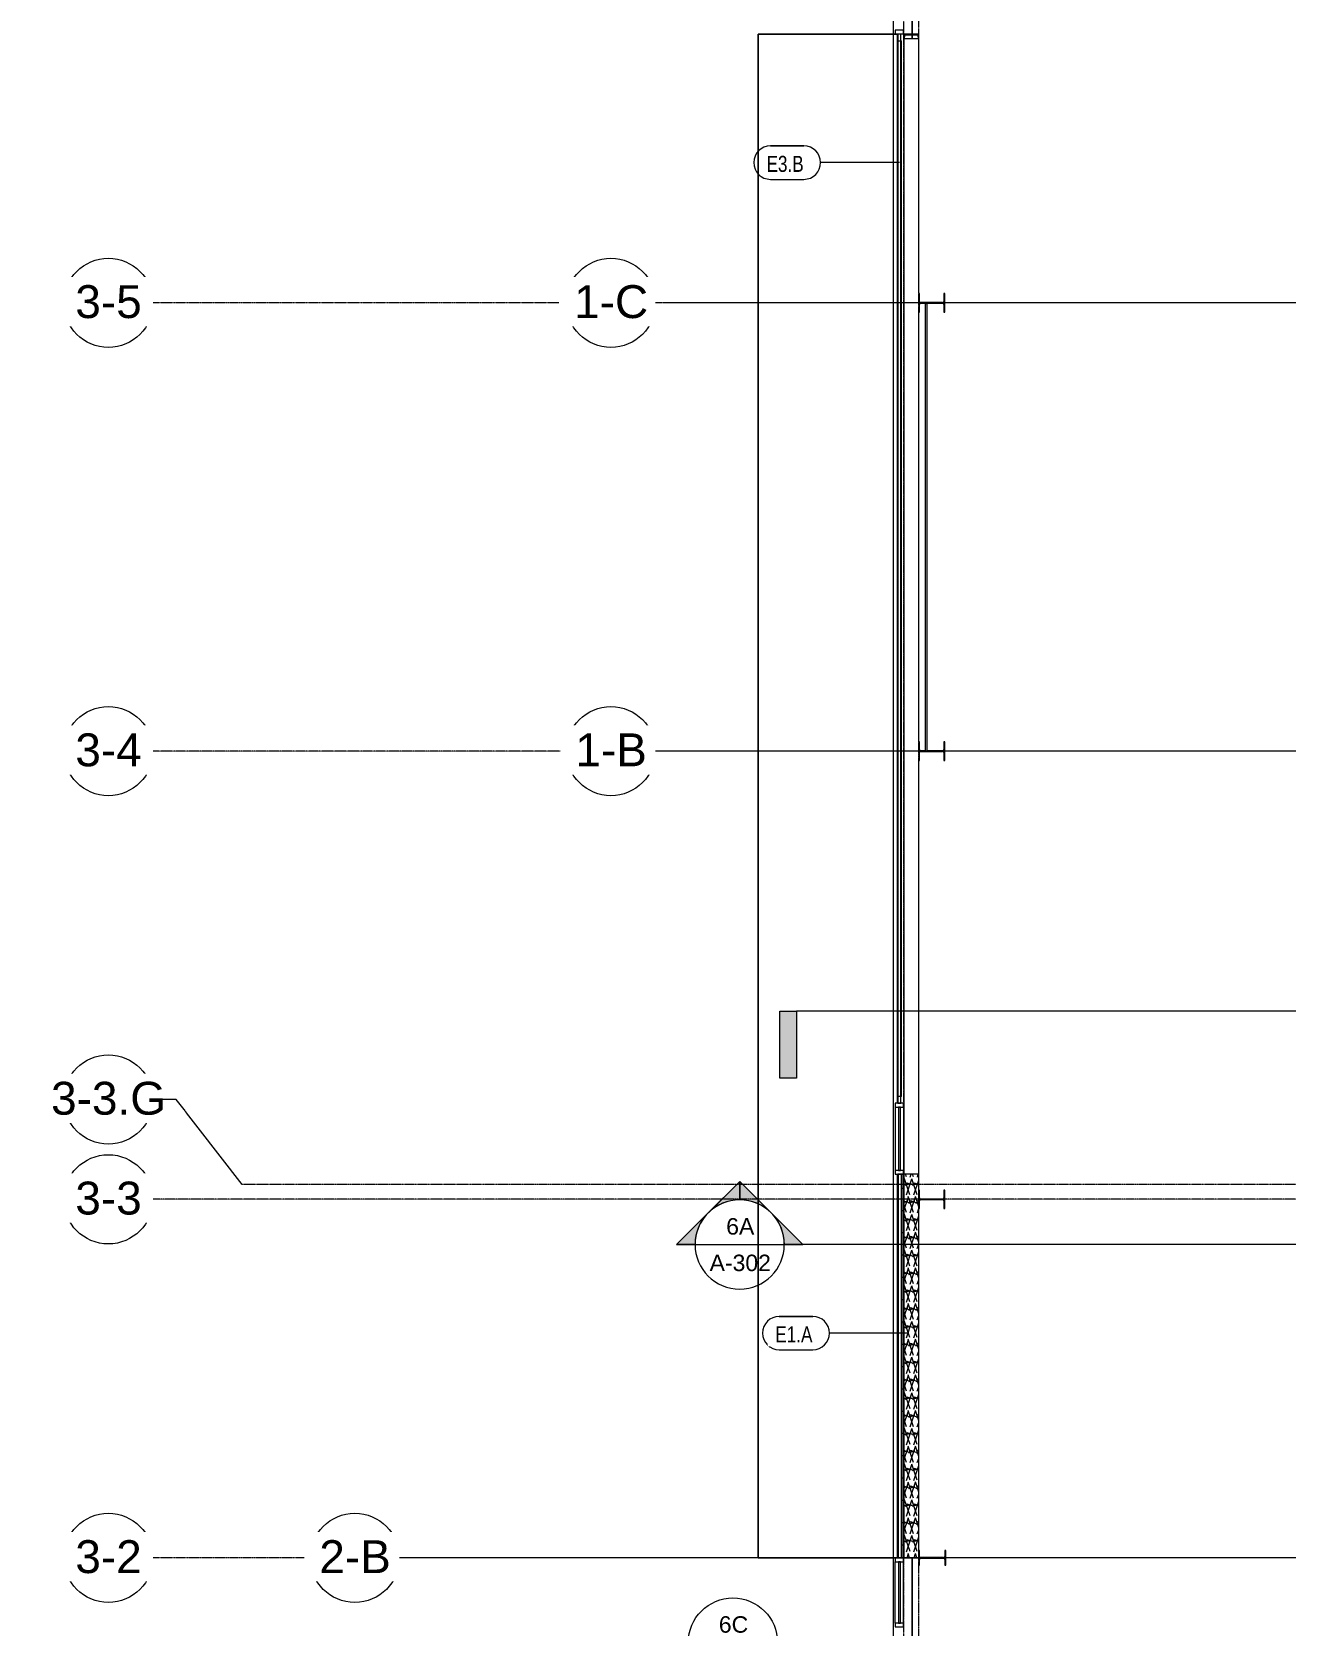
# Model space of a CAD drawing. Header units: inches. Extents: x 21592 to 24810, y -23179 to -20467.
# Drawn here: x 21592 to 22267, y -22579 to -21722 of the extents above; entities that cross this region are included whole.
import ezdxf

# ---------------------------------------------------------------- set-up
doc = ezdxf.new("R2010")
doc.units = ezdxf.units.IN
doc.header["$MEASUREMENT"] = 0
doc.linetypes.add('Grid Line 1_2_', pattern=[0.875, 0.5, -0.125, 0.125, -0.125])
for name, color, linetype, lineweight in [('A-FLOR', 192, 'Continuous', 13), ('A-GLAZ-CURT', 52, 'Continuous', 9), ('A-GLAZ-CWMG', 51, 'Continuous', 9), ('A-WALL', 113, 'Continuous', 13), ('A-WALL-IDEN', 211, 'Continuous', 9), ('A-WALL-PATT', 111, 'Continuous', 50), ('C-TOPO', 7, 'Continuous', 9), ('Conc', 7, 'Continuous', 20), ('G-ANNO-SYMB', 111, 'Continuous', 9), ('L-SITE-WALL', 31, 'Continuous', 13), ('S-BEAM', 12, 'Continuous', 9), ('S-COLS', 52, 'Continuous', 9), ('S-GRID', 1, 'Continuous', 9), ('S-GRID-IDEN', 1, 'Continuous', 9)]:
    doc.layers.add(name, color=color, linetype=linetype, lineweight=lineweight)
doc.styles.add('Arial', font='arial.ttf', dxfattribs={"height": 17.703593})
doc.styles.add('Arial_1', font='arial.ttf', dxfattribs={"height": 8.851796})
doc.styles.add('Century Gothic_1', font='GOTHIC.TTF', dxfattribs={"width": 0.8, "height": 8.622671})
pattern_1 = [(45, (0, 0), (-9.503515, 9.503515), []), (45, (0, 14.4), (-9.503515, 9.503515), [])]

# ---------------------------------------------------------------- blocks, each defined once
blk = doc.blocks.new('Struct_Xcel_Sports Complex_rvt-1-Enlarged First Floor Plan _West_')
at = {"layer": 'A-FLOR', "color": 43}
for p, q in [((22066.14, -21722.93), (22066.14, -21649.18)), ((22066.14, -21725.27), (22066.14, -21723.23)), ((22066.14, -22613.05), (22066.14, -22542.93))]:
    blk.add_line(p, q, dxfattribs=at)
at = {"layer": 'L-SITE-WALL', "color": 43}
for p, q in [((22066.14, -21649.18), (22066.14, -21722.93)), ((22058.14, -22298.37), (22058.14, -21722.68)), ((22066.14, -21723.23), (22066.14, -21725.27)), ((22058.14, -22543.18), (22058.14, -22336.55)), ((22066.14, -22542.93), (22066.14, -22613.05))]:
    blk.add_line(p, q, dxfattribs=at)
blk = doc.blocks.new('Girt_C - 8_D-1405485-Enlarged First Floor Plan _West_')
at = {"layer": 'S-BEAM', "color": 43, "lineweight": 13}
for p, q in [((22061.64, -21725.27), (22061.64, -22336.55)), ((22061.67, -21725.27), (22061.83, -21725.27)), ((22061.83, -21725.27), (22069.45, -21725.27)), ((22069.45, -21725.27), (22069.62, -21725.27)), ((22069.64, -21862.55), (22069.64, -21725.27)), ((22069.64, -22103.8), (22069.64, -21872.55)), ((22069.64, -22336.55), (22069.64, -22113.8))]:
    blk.add_line(p, q, dxfattribs=at)
blk = doc.blocks.new('W-Wide Flange-Column - B4_F-1389255-Enlarged First Floor Plan _West_')
at = {"layer": 'S-COLS'}
h = blk.add_hatch(dxfattribs=at)
h.set_pattern_fill('FP_12', color=8, style=0, pattern_type=2)
h.set_pattern_definition([(135, (-22543.053, -22076.89), (-9.503515, -9.503515), []), (135, (-22557.453, -22076.89), (-9.503515, -9.503515), [])])
h.paths.add_polyline_path([(4, -6.82), (0.84, -6.82), (0.35, -6.61), (0.14, -6.12), (0.14, 6.12), (0.35, 6.61), (0.84, 6.82), (4, 6.82), (4, 7.25), (-4, 7.25), (-4, 6.82), (-0.84, 6.82), (-0.35, 6.61), (-0.14, 6.12), (-0.14, -6.12), (-0.35, -6.61), (-0.84, -6.82), (-4, -6.82), (-4, -7.25), (4, -7.25)], flags=0)
at = {"layer": 'S-COLS', "color": 7, "lineweight": 20}
for p, q in [((4, 7.25), (-4, 7.25)), ((-4, 7.25), (-4, 6.82)), ((-4, 6.82), (-0.84, 6.82)), ((-0.14, 6.12), (-0.14, -6.12)), ((0.14, -6.12), (0.14, 6.12)), ((0.84, 6.82), (4, 6.82)), ((4, 6.82), (4, 7.25)), ((-0.84, -6.82), (-4, -6.82)), ((-4, -6.82), (-4, -7.25)), ((-4, -7.25), (4, -7.25)), ((4, -6.82), (0.84, -6.82)), ((4, -7.25), (4, -6.82))]:
    blk.add_line(p, q, dxfattribs=at)
for centre, start, end in [((-0.84, 6.12), 0, 90), ((0.84, 6.12), 90, 180), ((-0.84, -6.12), 270, 0), ((0.84, -6.12), 180, 270)]:
    blk.add_arc(centre, 0.691, start, end, dxfattribs=at)
blk = doc.blocks.new('Rectangular Mullion - Profile_Polycarbonate_Lower-1212627-Enlarged First Floor Plan _West_')
at = {"layer": 'A-GLAZ-CWMG', "color": 43, "lineweight": 13}
for p, q in [((22058.27, -21726.55), (22058.39, -21726.55)), ((22058.27, -22294.74), (22058.27, -21726.55)), ((22058.39, -21726.55), (22058.46, -21726.55)), ((22058.39, -22294.74), (22058.39, -21726.55)), ((22060.04, -21726.55), (22060.39, -21726.55)), ((22060.39, -22294.74), (22060.39, -21726.55)), ((22058.39, -22294.74), (22058.27, -22294.74)), ((22058.46, -22294.74), (22058.39, -22294.74)), ((22060.39, -22294.74), (22060.04, -22294.74))]:
    blk.add_line(p, q, dxfattribs=at)
at = {"layer": 'A-GLAZ-CWMG', "color": 10, "lineweight": 13}
for p, q in [((22058.46, -21726.55), (22060.04, -21726.55)), ((22060.04, -22294.74), (22060.04, -21726.55)), ((22060.04, -22294.74), (22058.46, -22294.74))]:
    blk.add_line(p, q, dxfattribs=at)
blk = doc.blocks.new('Rectangular Mullion - Exterior 2_ x 4_5_-1142339-Enlarged First Floor Plan _West_')
at = {"layer": 'A-GLAZ-CWMG', "color": 7, "lineweight": 20}
for p, q in [((-2, 3), (0, 3)), ((-2, -1.5), (-2, 3)), ((0, 3), (0, -1.5)), ((0, -1.5), (-2, -1.5))]:
    blk.add_line(p, q, dxfattribs=at)
blk = doc.blocks.new('Rectangular Mullion - Exterior 2_ x 4_5_-1146635-Enlarged First Floor Plan _West_')
at = {"layer": 'A-GLAZ-CWMG', "color": 7, "lineweight": 20}
for p, q in [((0, 3), (-2, 3)), ((-2, 3), (-2, -1.5)), ((0, -1.5), (0, 3)), ((-2, -1.5), (0, -1.5))]:
    blk.add_line(p, q, dxfattribs=at)
blk = doc.blocks.new('System Panel - INSULATED LOW-E GLAZING _SEE ELEVATIONS FOR U-FACTOR_ SHGC_ _ LT_-1142345-Enlarged First Floor Plan _West_')
at = {"layer": 'A-GLAZ-CURT', "color": 7, "lineweight": 20}
for p, q in [((16.53125, 1.25), (-16.53125, 1.25)), ((-16.53125, 1.25), (-16.53125, 0.25)), ((-16.53125, 0.25), (16.53125, 0.25)), ((16.53125, 0.25), (16.53125, 1.25))]:
    blk.add_line(p, q, dxfattribs=at)
at = {"layer": 'A-GLAZ-CURT', "color": 10, "lineweight": 13}
for p, q in [((-16.53125, 0.25), (-16.53125, 1.25)), ((16.53125, 1.25), (-16.53125, 1.25)), ((-16.53125, 0.25), (16.53125, 0.25)), ((16.53125, 1.25), (16.53125, 0.25))]:
    blk.add_line(p, q, dxfattribs=at)
blk = doc.blocks.new('Rectangular Mullion - Exterior 2_ x 4_5_-1135311-Enlarged First Floor Plan _West_')
at = {"layer": 'A-GLAZ-CWMG', "color": 43, "lineweight": 13}
for p, q in [((22057.02, -22578.24), (22057.02, -22545.18)), ((22061.52, -22578.24), (22061.52, -22545.18))]:
    blk.add_line(p, q, dxfattribs=at)
blk = doc.blocks.new('Rectangular Mullion - Exterior 2_ x 4_5_-1142372-Enlarged First Floor Plan _West_')
at = {"layer": 'A-GLAZ-CWMG', "color": 7, "lineweight": 20}
for p, q in [((0, 1.5), (-2, 1.5)), ((-2, 1.5), (-2, -3)), ((0, -3), (0, 1.5)), ((-2, -3), (0, -3))]:
    blk.add_line(p, q, dxfattribs=at)
blk = doc.blocks.new('Rectangular Mullion - Exterior 2_ x 4_5_-827470-Enlarged First Floor Plan _West_')
at = {"layer": 'A-GLAZ-CWMG', "color": 7, "lineweight": 20}
for p, q in [((-1, 1.5), (1, 1.5)), ((-1, -3), (-1, 1.5)), ((1, 1.5), (1, -3)), ((1, -3), (-1, -3))]:
    blk.add_line(p, q, dxfattribs=at)
blk = doc.blocks.new('System Panel - INSULATED LOW-E GLAZING _SEE ELEVATIONS FOR U-FACTOR_ SHGC_ _ LT_-827433-Enlarged First Floor Plan _West_')
at = {"layer": 'A-GLAZ-CURT', "color": 7, "lineweight": 20}
for p, q in [((17.09375, -0.25), (-17.09375, -0.25)), ((-17.09375, -0.25), (-17.09375, -1.25)), ((-17.09375, -1.25), (17.09375, -1.25)), ((17.09375, -1.25), (17.09375, -0.25))]:
    blk.add_line(p, q, dxfattribs=at)
at = {"layer": 'A-GLAZ-CURT', "color": 10, "lineweight": 13}
for p, q in [((-17.09375, -1.25), (-17.09375, -0.25)), ((17.09375, -0.25), (-17.09375, -0.25)), ((-17.09375, -1.25), (17.09375, -1.25)), ((17.09375, -0.25), (17.09375, -1.25))]:
    blk.add_line(p, q, dxfattribs=at)
blk = doc.blocks.new('Rectangular Mullion - Exterior 2_ x 4_5_-V22-Enlarged First Floor Plan _West_')
at = {"layer": 'A-GLAZ-CWMG', "color": 43, "lineweight": 13}
for p, q in [((22057.02, -22300.37), (22057.02, -22334.55)), ((22061.52, -22300.37), (22061.52, -22334.55))]:
    blk.add_line(p, q, dxfattribs=at)
blk = doc.blocks.new('Rectangular Mullion - Exterior 2_ x 4_5_-1212758-Enlarged First Floor Plan _West_')
at = {"layer": 'A-GLAZ-CWMG', "color": 7, "lineweight": 20}
for p, q in [((-2, 1.5), (0, 1.5)), ((-2, -3), (-2, 1.5)), ((0, 1.5), (0, -3)), ((0, -3), (-2, -3))]:
    blk.add_line(p, q, dxfattribs=at)
blk = doc.blocks.new('Round Bar - 1_-1267021-Enlarged First Floor Plan _West_')
at = {"layer": 'S-BEAM', "color": 43, "lineweight": 13}
for p, q in [((22073.14, -21867.69), (22073.14, -21988.94)), ((22074.14, -21988.94), (22074.14, -21867.69))]:
    blk.add_line(p, q, dxfattribs=at)
for centre, start_param, end_param in [((22073.64, -21867.69), 0, 3.141593), ((22073.64, -21867.69), 3.141593, 6.283185), ((22073.64, -22108.84), 3.616844, 5.733719)]:
    blk.add_ellipse(centre, major_axis=(0.5, 0), ratio=0.507473, start_param=start_param, end_param=end_param, dxfattribs=at)
blk = doc.blocks.new('Round Bar - 1_-1267063-Enlarged First Floor Plan _West_')
at = {"layer": 'S-BEAM', "color": 43, "lineweight": 13}
for p, q in [((22073.14, -21987.55), (22073.14, -22108.8)), ((22074.14, -22108.8), (22074.14, -21987.55))]:
    blk.add_line(p, q, dxfattribs=at)
for centre, start_param, end_param in [((22073.64, -21867.65), 1.451587, 1.690005), ((22073.64, -22108.8), 0, 3.141593), ((22073.64, -22108.8), 3.141593, 6.283185)]:
    blk.add_ellipse(centre, major_axis=(0.5, 0), ratio=0.507473, start_param=start_param, end_param=end_param, dxfattribs=at)
blk = doc.blocks.new('Grid - Grid Head - Circle-14747-Enlarged First Floor Plan _West_')
at = {"layer": 'S-GRID-IDEN'}
blk.add_circle((0, 0), 0.25, dxfattribs=at)
blk = doc.blocks.new('Section - 3_32_ x 3_8_-18514-Enlarged First Floor Plan _West_')
at = {"layer": 'G-ANNO-SYMB'}
blk.add_hatch(color=256, dxfattribs=at).paths.add_polyline_path([(0, 0.375), (0, 0), (-0.09375, 0), (-0.09375, 0.375)], flags=0)
for p, q in [((0, 0.375), (-0.09375, 0.375)), ((-0.09375, 0.375), (-0.09375, 0)), ((0, 0), (0, 0.375)), ((-0.09375, 0), (0, 0))]:
    blk.add_line(p, q, dxfattribs=at)
blk = doc.blocks.new('Section - Section Head - Filled-1526-Enlarged First Floor Plan _West_')
at = {"layer": 'G-ANNO-SYMB'}
h = blk.add_hatch(color=256, dxfattribs=at)
edge = h.paths.add_edge_path(flags=0)
edge.add_line((-0.4268, 0.1768), (-0.25, 0.3536))
edge.add_line((-0.25, 0.3536), (-0.25, 0.25))
edge.add_arc((-0.25, 0), 0.25, 90, 135)
h = blk.add_hatch(color=256, dxfattribs=at)
edge = h.paths.add_edge_path(flags=0)
edge.add_arc((-0.25, 0), 0.25, 45, 90)
edge.add_line((-0.25, 0.25), (-0.25, 0.3536))
edge.add_line((-0.25, 0.3536), (-0.0732, 0.1768))
h = blk.add_hatch(color=256, dxfattribs=at)
edge = h.paths.add_edge_path(flags=0)
edge.add_arc((-0.25, 0), 0.2503, 137.9216, 180)
edge.add_line((-0.5003, 0), (-0.6036, 0))
edge.add_line((-0.6036, 0), (-0.4358, 0.1678))
h = blk.add_hatch(color=256, dxfattribs=at)
edge = h.paths.add_edge_path(flags=0)
edge.add_line((-0.0642, 0.1678), (0.1036, 0))
edge.add_line((0.1036, 0), (0.0003, 0))
edge.add_arc((-0.25, 0), 0.2503, 0, 42.0784)
for p, q in [((-0.25, 0.3536), (-0.6036, 0)), ((-0.25, 0.3536), (-0.4268, 0.1768)), ((-0.25, 0.3536), (0.1036, 0)), ((-0.25, 0.25), (-0.25, 0.3536)), ((-0.0732, 0.1768), (-0.25, 0.3536)), ((-0.25, 0.3536), (-0.25, 0.25)), ((-0.4358, 0.1678), (-0.6036, 0)), ((0.1036, 0), (-0.0642, 0.1678)), ((-0.6036, 0), (-0.5003, 0)), ((0.0003, 0), (0.1036, 0)), ((-0.5, 0), (-0.6036, 0)), ((0, 0), (0.1036, 0))]:
    blk.add_line(p, q, dxfattribs=at)
for radius, start, end in [(0.25, 360, 180), (0.25, 90, 135), (0.25, 45, 90), (0.2503, 137.9216, 180), (0.2503, 0, 42.0784), (0.25, 180, 360)]:
    blk.add_arc((-0.25, 0), radius, start, end, dxfattribs=at)
blk = doc.blocks.new('Wall Tag - 1_4_-1369832-Enlarged First Floor Plan _West_')
at = {"layer": 'A-WALL-IDEN', "color": 153}
for p, q in [((-0.0822, 0.0968), (0.1053, 0.0968)), ((0.1053, 0.0968), (-0.0822, 0.0968)), ((-0.0822, -0.0907), (0.1053, -0.0907)), ((-0.0822, -0.0907), (0.1053, -0.0907))]:
    blk.add_line(p, q, dxfattribs=at)
for centre, start, end in [((-0.0822, 0.0031), 90, 270), ((-0.0822, 0.0031), 90, 270), ((0.1053, 0.0031), 270, 90), ((0.1053, 0.0031), 270, 90)]:
    blk.add_arc(centre, 0.0937, start, end, dxfattribs=at)

msp = doc.modelspace()

# ---------------------------------------------------------------- hatches: boundary and pattern name
at = {"layer": 'A-WALL-PATT', "lineweight": 9}
h = msp.add_hatch(dxfattribs=at)
h.set_pattern_fill('FP_10', color=8, style=0, pattern_type=2)
h.set_pattern_definition([(0, (0, 0), (0, 12), []), (90, (0, 0), (-12, 7e-16), [])])
h.paths.add_polyline_path([(22060.1402, -22542.9278), (22061.1402, -22542.9278), (22061.1402, -22336.5528), (22060.1402, -22336.5528), (22060.1402, -22530.426)], flags=0)
h = msp.add_hatch(dxfattribs=at)
h.set_pattern_fill('FP_9', color=8, style=0, pattern_type=2)
h.set_pattern_definition([(0, (0, 0), (15.36, 3.84), [1.267, -10.253, 1.267, -10.253, -61.44]), (0, (0, 0), (15.36, 3.84), [-23.04, 1.267, -21.773, 1.267, -10.253, -26.88]), (0, (0, 0), (15.36, 3.84), [-57.6, 1.267, -6.413, 1.267, -17.933]), (120, (5.76, 1.92), (-11.00553755, 11.3821502), [1.267, -10.253, 1.267, -10.253, -61.44]), (120, (5.76, 1.92), (-11.00553755, 11.3821502), [-23.04, 1.267, -21.773, 1.267, -10.253, -26.88]), (120, (5.76, 1.92), (-11.00553755, 11.3821502), [-57.6, 1.267, -6.413, 1.267, -17.933]), (240, (7.68, 9.6), (-4.35446245, -15.2221502), [1.267, -10.253, 1.267, -10.253, -61.44]), (240, (7.68, 9.6), (-4.35446245, -15.2221502), [-23.04, 1.267, -21.773, 1.267, -10.253, -26.88]), (240, (7.68, 9.6), (-4.35446245, -15.2221502), [-57.6, 1.267, -6.413, 1.267, -17.933])])
h.paths.add_polyline_path([(22061.1402, -22542.9278), (22061.6402, -22542.9278), (22061.6402, -22336.5528), (22061.1402, -22336.5528), (22061.1402, -22530.426)], flags=0)
h = msp.add_hatch(dxfattribs=at)
h.set_pattern_fill('FP_7', color=8, style=0, pattern_type=2)
h.set_pattern_definition([(161.57, (0.48, 0.48), (-3.839953776, -1.544e-05), [0, -27.322, 3.034, 0]), (18.43, (-0.48, 0.48), (-3.839953776, 1.544e-05), [0, -27.322, 3.034, 0]), (108.43, (0.48, 0.48), (1.919622, -9.60052459), [9.106, -21.25]), (71.57, (-0.48, 0.48), (1.919622, 9.60052459), [9.106, -21.25])])
h.paths.add_polyline_path([(22069.6402, -22542.9278), (22069.6402, -22336.5528), (22061.6402, -22336.5528), (22061.6402, -22542.9278)], flags=0)
at = {"layer": 'S-COLS'}
h = msp.add_hatch(dxfattribs=at)
h.set_pattern_fill('FP_6', color=8, style=0, pattern_type=2)
h.set_pattern_definition(pattern_1)
h.paths.add_polyline_path([(22061.6402, -21725.2678), (22061.916, -21725.1536), (22062.0302, -21724.8778), (22062.2911, -21723.2308), (22068.9894, -21723.2308), (22069.2502, -21724.8778), (22069.3645, -21725.1536), (22069.6402, -21725.2678), (22069.6402, -21722.9278), (22061.6402, -21722.9278)], flags=0)
h = msp.add_hatch(dxfattribs=at)
h.set_pattern_fill('FP_6', color=8, style=0, pattern_type=2)
h.set_pattern_definition(pattern_1)
h.paths.add_polyline_path([(22070.0738, -21872.5528), (22070.0738, -21868.3887), (22070.2763, -21867.8998), (22070.7652, -21867.6973), (22073.1695, -21867.6577), (22073.2867, -21867.5141), (22073.6402, -21867.4398), (22073.9938, -21867.5141), (22074.1434, -21867.6973), (22082.5152, -21867.6973), (22083.0041, -21867.8998), (22083.2066, -21868.3887), (22083.2066, -21872.5528), (22083.6402, -21872.5528), (22083.6402, -21862.5528), (22083.2066, -21862.5528), (22083.2066, -21866.7169), (22083.0041, -21867.2058), (22082.5152, -21867.4083), (22070.7652, -21867.4083), (22070.2763, -21867.2058), (22070.0738, -21866.7169), (22070.0738, -21862.5528), (22069.6402, -21862.5528), (22069.6402, -21872.5528)], flags=0)
h = msp.add_hatch(dxfattribs=at)
h.set_pattern_fill('FP_6', color=8, style=0, pattern_type=2)
h.set_pattern_definition(pattern_1)
h.paths.add_polyline_path([(22070.0738, -22113.8028), (22070.0738, -22109.6387), (22070.2763, -22109.1498), (22070.7652, -22108.9473), (22073.2637, -22108.9473), (22073.1402, -22108.7602), (22073.1402, -22108.6583), (22070.7652, -22108.6583), (22070.2763, -22108.4558), (22070.0738, -22107.9669), (22070.0738, -22103.8028), (22069.6402, -22103.8028), (22069.6402, -22113.8028)], flags=0)
h.paths.add_polyline_path([(22083.2066, -22113.8028), (22083.6402, -22113.8028), (22083.6402, -22103.8028), (22083.2066, -22103.8028), (22083.2066, -22107.9669), (22083.0041, -22108.4558), (22082.5152, -22108.6583), (22074.1402, -22108.6583), (22074.111, -22108.8318), (22074.067, -22108.9473), (22082.5152, -22108.9473), (22083.0041, -22109.1498), (22083.2066, -22109.6387)], flags=0)
h = msp.add_hatch(dxfattribs=at)
h.set_pattern_fill('FP_6', color=8, style=0, pattern_type=2)
h.set_pattern_definition(pattern_1)
h.paths.add_polyline_path([(22083.6402, -22355.0528), (22083.6402, -22345.0528), (22083.2066, -22345.0528), (22083.2066, -22349.2169), (22083.0041, -22349.7058), (22082.5152, -22349.9083), (22070.7652, -22349.9083), (22070.2763, -22349.7058), (22070.0738, -22349.2169), (22070.0738, -22345.0528), (22069.6402, -22345.0528), (22069.6402, -22355.0528), (22070.0738, -22355.0528), (22070.0738, -22350.8887), (22070.2763, -22350.3998), (22070.7652, -22350.1973), (22082.5152, -22350.1973), (22083.0041, -22350.3998), (22083.2066, -22350.8887), (22083.2066, -22355.0528)], flags=0)

# ---------------------------------------------------------------- linework, layer by layer
at = {"layer": 'A-WALL', "color": 7, "lineweight": 20}
for p, q in [((22058.4627, -21722.9903), (22058.4627, -22298.3028)), ((22060.0375, -21722.9903), (22058.4627, -21722.9903)), ((22060.0375, -22298.3028), (22060.0375, -21722.9903)), ((22058.4627, -22298.3028), (22060.0375, -22298.3028)), ((22069.6402, -22336.5528), (22058.3277, -22336.5528)), ((22058.3277, -22336.5528), (22058.3277, -22542.9278)), ((22058.6402, -22336.5528), (22058.6402, -22542.9278)), ((22060.1402, -22336.5528), (22060.1402, -22542.9278)), ((22061.1402, -22336.5528), (22061.1402, -22542.9278)), ((22061.6402, -22336.5528), (22061.6402, -22542.9278)), ((22069.6402, -22539.0528), (22069.6402, -22336.5528)), ((22058.3277, -22542.9278), (22069.6402, -22542.9278))]:
    msp.add_line(p, q, dxfattribs=at)
at = {"layer": 'A-WALL-IDEN', "color": 153}
for p, q in [((22059.2501, -21792.0602), (22016.8548, -21792.0602)), ((22063.984, -22422.0554), (22021.5887, -22422.0554))]:
    msp.add_line(p, q, dxfattribs=at)
at = {"layer": 'C-TOPO', "color": 43, "lineweight": 13}
for p, q in [((22058.1401, -21722.9282), (21983.2354, -21722.9282)), ((21983.2354, -21722.9282), (21983.2354, -22542.9272)), ((21983.2354, -22542.9272), (21983.2354, -21722.9282)), ((21983.2354, -21722.9282), (22058.1401, -21722.9282)), ((22058.1401, -21722.6778), (22058.1401, -21722.9282)), ((22058.1401, -21722.9282), (22058.1401, -21722.6778)), ((21983.2354, -22542.9272), (22058.1401, -22542.9272)), ((22058.1401, -22542.9272), (21983.2354, -22542.9272)), ((22058.1401, -22542.9272), (22058.1401, -22543.1778)), ((22058.1401, -22543.1778), (22058.1401, -22542.9272))]:
    msp.add_line(p, q, dxfattribs=at)
at = {"layer": 'Conc', "color": 43, "lineweight": 13}
for p, q in [((21983.2352, -21722.9278), (22058.1402, -21722.9278)), ((21983.2352, -21722.9278), (21983.2352, -22542.9278)), ((21983.2352, -22542.9278), (22058.1402, -22542.9278))]:
    msp.add_line(p, q, dxfattribs=at)
at = {"layer": 'G-ANNO-SYMB'}
for p, q in [((24577.9829, -22248.8331), (22003.8942, -22248.8331)), ((21949.2929, -22374.357), (21997.2929, -22374.357)), ((24581.5247, -22374.357), (21997.2929, -22374.357))]:
    msp.add_line(p, q, dxfattribs=at)
at = {"layer": 'L-SITE-WALL', "color": 43}
for p, q in [((22056.1402, -22800.8028), (22056.1402, -20889.5528)), ((22058.1402, -21722.6778), (22058.1402, -22298.3653)), ((22058.1402, -22336.5528), (22058.1402, -22543.1778))]:
    msp.add_line(p, q, dxfattribs=at)
at = {"layer": 'S-COLS', "color": 7, "lineweight": 20}
for p, q in [((22069.6402, -21722.9278), (22061.6402, -21722.9278)), ((22061.6402, -21722.9278), (22061.6402, -21725.2678)), ((22062.0302, -21724.8778), (22062.2911, -21723.2308)), ((22062.2911, -21723.2308), (22068.9894, -21723.2308)), ((22068.9894, -21723.2308), (22069.2502, -21724.8778)), ((22069.6402, -21725.2678), (22069.6402, -21722.9278)), ((22070.0738, -21862.5528), (22069.6402, -21862.5528)), ((22069.6402, -21862.5528), (22069.6402, -21872.5528)), ((22070.0738, -21866.7169), (22070.0738, -21862.5528)), ((22082.5152, -21867.4083), (22070.7652, -21867.4083)), ((22070.7652, -21867.6973), (22073.1434, -21867.6973)), ((22074.1371, -21867.6973), (22082.5152, -21867.6973)), ((22083.6402, -21862.5528), (22083.2066, -21862.5528)), ((22083.2066, -21862.5528), (22083.2066, -21866.7169)), ((22083.6402, -21872.5528), (22083.6402, -21862.5528)), ((22069.6402, -21872.5528), (22070.0738, -21872.5528)), ((22070.0738, -21872.5528), (22070.0738, -21868.3887)), ((22083.2066, -21868.3887), (22083.2066, -21872.5528)), ((22083.2066, -21872.5528), (22083.6402, -21872.5528)), ((22070.0738, -22103.8028), (22069.6402, -22103.8028)), ((22069.6402, -22103.8028), (22069.6402, -22113.8028)), ((22070.0738, -22107.9669), (22070.0738, -22103.8028)), ((22083.6402, -22103.8028), (22083.2066, -22103.8028)), ((22083.2066, -22103.8028), (22083.2066, -22107.9669)), ((22083.6402, -22113.8028), (22083.6402, -22103.8028)), ((22069.6402, -22113.8028), (22070.0738, -22113.8028)), ((22070.0738, -22113.8028), (22070.0738, -22109.6387)), ((22073.1402, -22108.6583), (22070.7652, -22108.6583)), ((22070.7652, -22108.9473), (22073.2637, -22108.9473)), ((22074.0167, -22108.9473), (22082.5152, -22108.9473)), ((22082.5152, -22108.6583), (22074.1402, -22108.6583)), ((22083.2066, -22109.6387), (22083.2066, -22113.8028)), ((22083.2066, -22113.8028), (22083.6402, -22113.8028)), ((22070.0738, -22345.0528), (22069.6402, -22345.0528)), ((22069.6402, -22345.0528), (22069.6402, -22355.0528)), ((22070.0738, -22349.2169), (22070.0738, -22345.0528)), ((22083.6402, -22345.0528), (22083.2066, -22345.0528)), ((22083.2066, -22345.0528), (22083.2066, -22349.2169)), ((22083.6402, -22355.0528), (22083.6402, -22345.0528)), ((22069.6402, -22355.0528), (22070.0738, -22355.0528)), ((22070.0738, -22355.0528), (22070.0738, -22350.8887)), ((22082.5152, -22349.9083), (22070.7652, -22349.9083)), ((22070.7652, -22350.1973), (22082.5152, -22350.1973)), ((22083.2066, -22350.8887), (22083.2066, -22355.0528)), ((22083.2066, -22355.0528), (22083.6402, -22355.0528))]:
    msp.add_line(p, q, dxfattribs=at)
for centre, radius, start, end in [((22061.6402, -21724.8778), 0.39, 270, 0), ((22069.6402, -21724.8778), 0.39, 180, 270), ((22070.7652, -21866.7169), 0.6914, 180, 270), ((22070.7652, -21868.3887), 0.6914, 90, 180), ((22082.5152, -21866.7169), 0.6914, 270, 0), ((22082.5152, -21868.3887), 0.6914, 0, 90), ((22070.7652, -22107.9669), 0.6914, 180, 270), ((22070.7652, -22109.6387), 0.6914, 90, 180), ((22082.5152, -22107.9669), 0.6914, 270, 0), ((22082.5152, -22109.6387), 0.6914, 0, 90), ((22070.7652, -22349.2169), 0.6914, 180, 270), ((22070.7652, -22350.8887), 0.6914, 90, 180), ((22082.5152, -22349.2169), 0.6914, 270, 0), ((22082.5152, -22350.8887), 0.6914, 0, 90)]:
    msp.add_arc(centre, radius, start, end, dxfattribs=at)
at = {"layer": 'S-GRID', "linetype": 'Grid Line 1_2_'}
for p, q in [((22069.6402, -22972.8509), (22069.6402, -20633.3741)), ((22061.6402, -22893.4698), (22061.6402, -20681.3741)), ((22765.0122, -22342.0528), (21705.561, -22342.0528))]:
    msp.add_line(p, q, dxfattribs=at)

# ---------------------------------------------------------------- block references
at = {"lineweight": 5}
msp.add_blockref('Struct_Xcel_Sports Complex_rvt-1-Enlarged First Floor Plan _West_', (0, 0), dxfattribs=at)
at = {"layer": 'A-GLAZ-CURT', "color": 10, "lineweight": 13}
for name, p, rotation in [('System Panel - INSULATED LOW-E GLAZING _SEE ELEVATIONS FOR U-FACTOR_ SHGC_ _ LT_-827433-Enlarged First Floor Plan _West_', (22058.5152, -22317.4591), 89.99999999996285), ('System Panel - INSULATED LOW-E GLAZING _SEE ELEVATIONS FOR U-FACTOR_ SHGC_ _ LT_-1142345-Enlarged First Floor Plan _West_', (22058.5152, -22561.7091), 270.0000000000001)]:
    msp.add_blockref(name, p, dxfattribs=dict(at, rotation=rotation))
at = {"layer": 'A-GLAZ-CWMG', "color": 43, "lineweight": 13, "extrusion": (0, 0, -1)}
for name, p, rotation in [('Rectangular Mullion - Exterior 2_ x 4_5_-1212758-Enlarged First Floor Plan _West_', (-22058.5152, -21722.6778), 270), ('Rectangular Mullion - Exterior 2_ x 4_5_-1142339-Enlarged First Floor Plan _West_', (-22058.5152, -22298.3653), 90.00000000003713), ('Rectangular Mullion - Exterior 2_ x 4_5_-827470-Enlarged First Floor Plan _West_', (-22058.5152, -22579.2403), 269.9999999999999)]:
    msp.add_blockref(name, p, dxfattribs=dict(at, rotation=rotation))
at = {"layer": 'A-GLAZ-CWMG', "color": 43, "lineweight": 13}
for name in ['Rectangular Mullion - Profile_Polycarbonate_Lower-1212627-Enlarged First Floor Plan _West_', 'Rectangular Mullion - Exterior 2_ x 4_5_-V22-Enlarged First Floor Plan _West_', 'Rectangular Mullion - Exterior 2_ x 4_5_-1135311-Enlarged First Floor Plan _West_']:
    msp.add_blockref(name, (0, 0), dxfattribs=at)
for name, p, rotation in [('Rectangular Mullion - Exterior 2_ x 4_5_-1146635-Enlarged First Floor Plan _West_', (22058.5152, -22336.5528), 269.9999999999629), ('Rectangular Mullion - Exterior 2_ x 4_5_-1142372-Enlarged First Floor Plan _West_', (22058.5152, -22543.1778), 90.00000000000006)]:
    msp.add_blockref(name, p, dxfattribs=dict(at, rotation=rotation))
at = {"layer": 'A-WALL-IDEN', "color": 153, "xscale": 95.99999999999994, "yscale": 95.99999999999994, "zscale": 95.99999999999994}
for p in [(21997.7501, -21792.3539), (22002.484, -22422.3491)]:
    msp.add_blockref('Wall Tag - 1_4_-1369832-Enlarged First Floor Plan _West_', p, dxfattribs=at)
at = {"layer": 'G-ANNO-SYMB', "extrusion": (0, 0, -1), "xscale": 95.99999999999994, "yscale": 95.99999999999994, "zscale": 95.99999999999994, "rotation": 180}
for name, p in [('Section - 3_32_ x 3_8_-18514-Enlarged First Floor Plan _West_', (-22003.8942, -22248.8331)), ('Section - Section Head - Filled-1526-Enlarged First Floor Plan _West_', (-21993.6606, -22588.6303))]:
    msp.add_blockref(name, p, dxfattribs=at)
at = {"layer": 'G-ANNO-SYMB', "xscale": 95.99999999999994, "yscale": 95.99999999999994, "zscale": 95.99999999999994}
msp.add_blockref('Section - Section Head - Filled-1526-Enlarged First Floor Plan _West_', (21997.2929, -22374.357), dxfattribs=at)
at = {"layer": 'S-BEAM', "color": 43, "lineweight": 13}
for name in ['Girt_C - 8_D-1405485-Enlarged First Floor Plan _West_', 'Round Bar - 1_-1267063-Enlarged First Floor Plan _West_', 'Round Bar - 1_-1267021-Enlarged First Floor Plan _West_']:
    msp.add_blockref(name, (0, 0), dxfattribs=at)
at = {"layer": 'S-COLS', "color": 43, "lineweight": 13, "rotation": 269.9999999999997}
msp.add_blockref('W-Wide Flange-Column - B4_F-1389255-Enlarged First Floor Plan _West_', (22076.8902, -22543.0528), dxfattribs=at)
at = {"layer": 'S-GRID-IDEN', "xscale": 95.99999999999994, "yscale": 95.99999999999994, "zscale": 95.99999999999994}
for p, rotation in [((21633.561, -21867.5528), 89.99999999999984), ((21904.0152, -21867.5528), 89.99999999999984), ((21633.561, -22108.8028), 89.99999999999984), ((21904.0152, -22108.8028), 89.99999999999984), ((21633.561, -22296.3288), 89.99999999999986), ((21633.561, -22350.0528), 89.99999999999986), ((21633.561, -22543.0528), 89.99999999999984), ((21766.2067, -22543.0528), 89.99999999999979)]:
    msp.add_blockref('Grid - Grid Head - Circle-14747-Enlarged First Floor Plan _West_', p, dxfattribs=dict(at, rotation=rotation))

# ---------------------------------------------------------------- texts
at = {"layer": 'G-ANNO-SYMB', "char_height": 8.8518, "attachment_point": 2, "line_spacing_factor": 0.938532, "style": 'Arial_1'}
for s, insert, width in [('6A', (21973.6002, -22360.1878), 18.036), ('A-302', (21973.6002, -22379.8241), 39.312), ('6C', (21969.968, -22574.4612), 18.792)]:
    msp.add_mtext(s, dxfattribs=dict(at, insert=insert, width=width))

# ---------------------------------------------------------------- next in the draw order: texts
at = {"layer": 'A-WALL-IDEN', "char_height": 8.62267, "attachment_point": 2, "line_spacing_factor": 0.984117, "style": 'Century Gothic_1', "bg_fill": 3, "box_fill_scale": 1.25, "bg_fill_color": 0, "bg_fill_transparency": 0}
for s, insert, width in [('E3.B', (21997.7212, -21788.4196), 21.924), ('E1.A', (22002.4551, -22418.4147), 23.76)]:
    msp.add_mtext(s, dxfattribs=dict(at, insert=insert, width=width))
at = {"layer": 'S-GRID-IDEN', "char_height": 17.70359, "attachment_point": 2, "line_spacing_factor": 0.938532, "style": 'Arial', "bg_fill": 3, "box_fill_scale": 1.25, "bg_fill_color": 0, "bg_fill_transparency": 0}
for s, insert, width in [('3-5', (21633.6584, -21858.0231), 42.552), ('3-4', (21633.6584, -22099.2731), 42.552), ('3-3.G', (21633.6584, -22286.7991), 73.656), ('3-3', (21633.6584, -22340.5231), 42.552), ('3-2', (21633.6584, -22533.5231), 42.552)]:
    msp.add_mtext(s, dxfattribs=dict(at, insert=insert, width=width))

# ---------------------------------------------------------------- next in the draw order: linework, layer by layer
at = {"layer": 'S-GRID', "linetype": 'Grid Line 1_2_'}
for p, q in [((24479.1075, -21867.5528), (21657.561, -21867.5528)), ((24479.1075, -22108.8028), (21657.561, -22108.8028)), ((22765.0122, -22350.0528), (21657.561, -22350.0528)), ((24479.1075, -22543.0528), (21657.561, -22543.0528))]:
    msp.add_line(p, q, dxfattribs=at)
at = {"layer": 'S-GRID'}
for p, q in [((21670.0955, -22296.3288), (21657.561, -22296.3288)), ((21705.561, -22342.0528), (21670.0955, -22296.3288))]:
    msp.add_line(p, q, dxfattribs=at)

# ---------------------------------------------------------------- next in the draw order: texts
at = {"layer": 'S-GRID-IDEN', "char_height": 17.70359, "attachment_point": 2, "line_spacing_factor": 0.938532, "style": 'Arial', "bg_fill": 3, "box_fill_scale": 1.25, "bg_fill_color": 0, "bg_fill_transparency": 0}
for s, insert, width in [('1-C', (21904.1127, -21858.0231), 47.304), ('1-B', (21904.1127, -22099.2731), 45.792), ('2-B', (21766.3042, -22533.5231), 45.792)]:
    msp.add_mtext(s, dxfattribs=dict(at, insert=insert, width=width))

# ---------------------------------------------------------------- next in the draw order: linework, layer by layer
at = {"layer": 'S-GRID', "linetype": 'Grid Line 1_2_'}
for p, q in [((24742.7891, -21867.5528), (21928.0152, -21867.5528)), ((24742.7891, -22108.8028), (21928.0152, -22108.8028)), ((24588.9748, -22543.0528), (21790.2067, -22543.0528))]:
    msp.add_line(p, q, dxfattribs=at)

doc.saveas('drawing.dxf')
